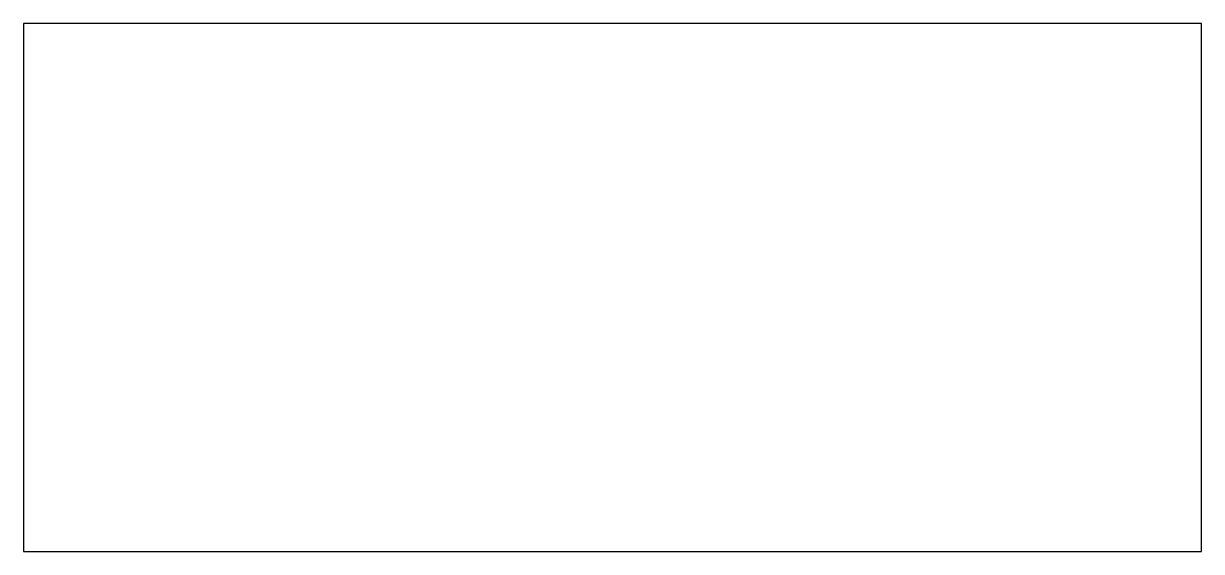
# Model space of a CAD drawing. Header units: millimetres. Extents: x 0 to 205250, y 0 to 91898.
import ezdxf

# ---------------------------------------------------------------- set-up
doc = ezdxf.new("R2010")
doc.units = ezdxf.units.MM
doc.layers.get('Defpoints').update_dxf_attribs({"color": 171})

msp = doc.modelspace()

# ---------------------------------------------------------------- linework, layer by layer
at = {"layer": 'Defpoints'}
msp.add_lwpolyline([(0, 0), (205250, 0), (205250, 91898), (0, 91898)], close=True, dxfattribs=at)

doc.saveas('drawing.dxf')
